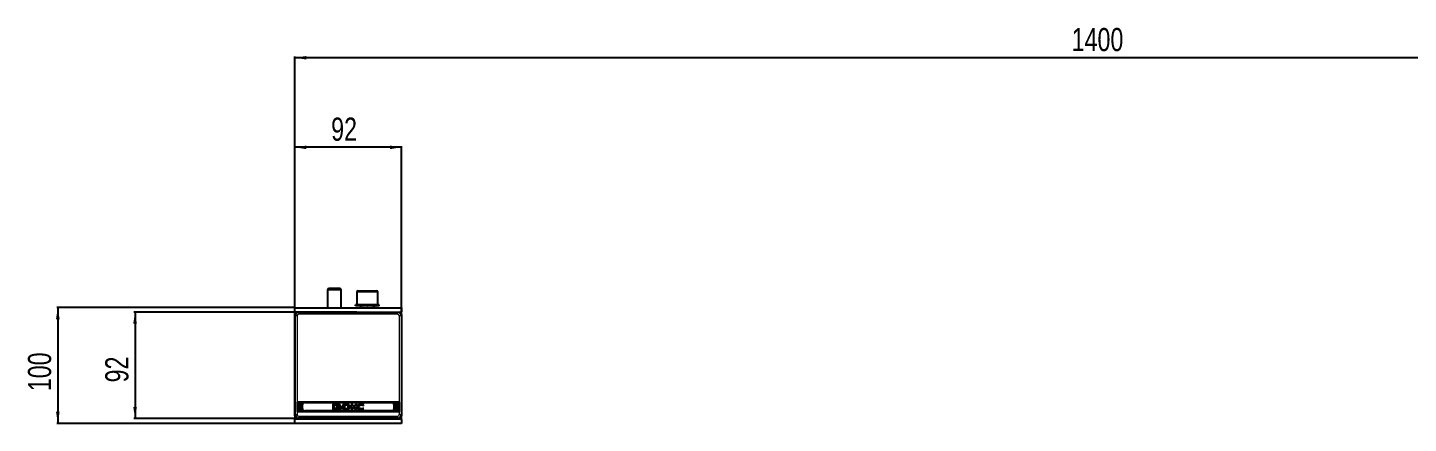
# Model space of a CAD drawing. Header units: millimetres. Extents: x -99 to 5261, y -1371 to 657.
# Drawn here: x -95 to 1097, y 166 to 508 of the extents above; entities that cross this region are included whole.
import ezdxf

# ---------------------------------------------------------------- set-up
doc = ezdxf.new("R2010")
doc.units = ezdxf.units.MM
doc.layers.add('FORMAT', color=7, linetype='Continuous')
doc.styles.add('SLDTEXTSTYLE0', font='TXT', dxfattribs={"width": 0.75})
doc.dimstyles.new('SLDDIMSTYLE0', dxfattribs={"dimtxt": 20, "dimasz": 10, "dimexe": 0, "dimexo": 0.0625, "dimgap": 5, "dimtad": 2, "dimdec": 1, "dimrnd": 1e-09, "dimzin": 12, "dimdsep": 46, "dimtxsty": 'SLDTEXTSTYLE0', "dimsah": 1, "dimcen": 0.09, "dimadec": 0, "dimazin": 3, "dimtfac": 1, "dimtofl": 0, "dimtmove": 0, "dimatfit": 3, "dimfxl": 0, "dimfrac": 2, "dimtolj": 1, "dimtzin": 12, "dimarcsym": 0})

# ---------------------------------------------------------------- blocks, each defined once
blk = doc.blocks.new('_D')
at = {"layer": 'FORMAT'}
for p, q in [((135.6, 260.4), (135.6, 406)), ((227.6, 260.4), (227.6, 406)), ((227.6, 405), (135.6, 405))]:
    blk.add_line(p, q, dxfattribs=at)
for points in [[(135.6, 405), (145.6, 403.4), (145.6, 406.5)], [(227.6, 405), (217.6, 406.5), (217.6, 403.4)]]:
    blk.add_solid(points, dxfattribs=at)
at = {"layer": 'FORMAT', "insert": (166.9, 430.7), "char_height": 20, "attachment_point": 1, "style": 'SLDTEXTSTYLE0'}
blk.add_mtext('92', dxfattribs=at)
blk = doc.blocks.new('_D_1')
at = {"layer": 'FORMAT'}
for p, q in [((135.6, 266.5), (-70, 266.5)), ((-69, 266.5), (-69, 166.5)), ((135.6, 166.5), (-70, 166.5))]:
    blk.add_line(p, q, dxfattribs=at)
for points in [[(-69, 266.5), (-70.6, 256.5), (-67.5, 256.5)], [(-69, 166.5), (-67.5, 176.5), (-70.6, 176.5)]]:
    blk.add_solid(points, dxfattribs=at)
at = {"layer": 'FORMAT', "insert": (-94.8, 194.3), "char_height": 20, "attachment_point": 1, "rotation": 90, "style": 'SLDTEXTSTYLE0'}
blk.add_mtext('100', dxfattribs=at)
blk = doc.blocks.new('_D_2')
at = {"layer": 'FORMAT'}
for p, q in [((189.1, 262.7), (-3.4, 262.7)), ((-2.4, 262.7), (-2.4, 170.7)), ((189.1, 170.7), (-3.4, 170.7))]:
    blk.add_line(p, q, dxfattribs=at)
for points in [[(-2.4, 262.7), (-3.9, 252.7), (-0.8, 252.7)], [(-2.4, 170.7), (-0.8, 180.7), (-3.9, 180.7)]]:
    blk.add_solid(points, dxfattribs=at)
at = {"layer": 'FORMAT', "insert": (-28.1, 201.9), "char_height": 20, "attachment_point": 1, "rotation": 90, "style": 'SLDTEXTSTYLE0'}
blk.add_mtext('92', dxfattribs=at)
blk = doc.blocks.new('_D_3')
at = {"layer": 'FORMAT'}
for p, q in [((135.6, 260.4), (135.6, 483.4)), ((1535.6, 482.4), (135.6, 482.4)), ((1535.6, 260.4), (1535.6, 483.4))]:
    blk.add_line(p, q, dxfattribs=at)
for points in [[(135.6, 482.4), (145.6, 480.8), (145.6, 483.9)], [(1535.6, 482.4), (1525.6, 483.9), (1525.6, 480.8)]]:
    blk.add_solid(points, dxfattribs=at)
at = {"layer": 'FORMAT', "insert": (806.1, 508.1), "char_height": 20, "attachment_point": 1, "style": 'SLDTEXTSTYLE0'}
blk.add_mtext('1400', dxfattribs=at)

msp = doc.modelspace()

# ---------------------------------------------------------------- linework, layer by layer
at = {"color": 7, "linetype": 'Continuous', "lineweight": 25}
for p, q in [((164.72, 282.95), (163.65, 281.88)), ((163.65, 281.88), (163.65, 266.45)), ((175.65, 281.88), (163.65, 281.88)), ((174.57, 282.95), (164.72, 282.95)), ((175.65, 281.88), (174.57, 282.95)), ((175.65, 266.45), (175.65, 281.88)), ((189.15, 279.95), (189.15, 268.95)), ((190.15, 280.95), (198.57, 280.95)), ((198.57, 280.95), (206.15, 280.95)), ((207.15, 268.95), (207.15, 279.95)), ((135.65, 266.45), (227.65, 266.45)), ((135.65, 262.95), (135.65, 266.45)), ((135.65, 262.95), (135.65, 260.43)), ((137.92, 262.7), (138.55, 262.7)), ((138.55, 262.7), (174.15, 262.7)), ((174.15, 262.7), (174.15, 262.57)), ((174.65, 262.44), (188.65, 262.44)), ((187.9, 268.95), (187.9, 267.95)), ((187.9, 268.95), (187.9, 268.7)), ((188.7, 268.95), (187.9, 268.95)), ((187.9, 268.95), (187.9, 268.95)), ((187.9, 267.95), (187.9, 268.2)), ((188.7, 267.95), (187.9, 267.95)), ((187.9, 267.95), (187.9, 267.95)), ((188.7, 268.95), (188.8, 268.95)), ((188.7, 267.95), (188.8, 267.95)), ((188.8, 268.95), (188.8, 268.7)), ((190.94, 268.95), (188.8, 268.95)), ((188.8, 267.95), (188.8, 268.2)), ((190.94, 267.95), (188.8, 267.95)), ((189.15, 262.57), (189.15, 262.7)), ((189.15, 262.7), (224.75, 262.7)), ((190.94, 268.95), (191.12, 268.95)), ((190.94, 267.95), (191.12, 267.95)), ((191.12, 268.95), (191.12, 268.7)), ((194.27, 268.95), (191.12, 268.95)), ((191.12, 267.95), (191.12, 268.2)), ((194.27, 267.95), (191.12, 267.95)), ((192.15, 267.95), (192.15, 266.45)), ((194.27, 268.95), (194.51, 268.95)), ((194.27, 267.95), (194.51, 267.95)), ((194.51, 268.95), (194.51, 268.7)), ((198.2, 268.95), (194.51, 268.95)), ((194.51, 267.95), (194.51, 268.2)), ((198.2, 267.95), (194.51, 267.95)), ((198.2, 268.95), (198.29, 268.95)), ((198.2, 267.95), (198.38, 267.95)), ((198.38, 267.95), (198.45, 267.95)), ((198.41, 268.95), (198.45, 268.95)), ((198.45, 268.95), (198.45, 268.7)), ((202.12, 268.95), (198.45, 268.95)), ((198.45, 267.95), (198.45, 268.2)), ((202.12, 267.95), (198.45, 267.95)), ((202.12, 268.95), (202.35, 268.95)), ((202.12, 267.95), (202.35, 267.95)), ((202.35, 268.95), (202.35, 268.7)), ((205.43, 268.95), (202.35, 268.95)), ((202.35, 267.95), (202.35, 268.2)), ((205.43, 267.95), (202.35, 267.95)), ((204.15, 266.45), (204.15, 267.95)), ((205.43, 268.95), (205.61, 268.95)), ((205.43, 267.95), (205.61, 267.95)), ((205.61, 268.95), (205.61, 268.7)), ((207.64, 268.95), (205.61, 268.95)), ((205.61, 267.95), (205.61, 268.2)), ((207.64, 267.95), (205.61, 267.95)), ((207.64, 268.95), (207.73, 268.95)), ((207.64, 267.95), (207.73, 267.95)), ((207.73, 268.95), (207.73, 268.7)), ((208.4, 268.95), (207.73, 268.95)), ((207.73, 267.95), (207.73, 268.2)), ((208.4, 267.95), (207.73, 267.95)), ((208.4, 267.95), (208.4, 268.95)), ((224.75, 262.7), (225.37, 262.7)), ((227.65, 266.45), (227.65, 262.95)), ((227.65, 260.43), (227.65, 262.95)), ((135.65, 259.81), (135.65, 260.43)), ((135.65, 173.6), (135.65, 259.81)), ((227.65, 260.43), (227.65, 259.81)), ((227.65, 259.81), (227.65, 173.6)), ((225.75, 184.91), (137.55, 184.91)), ((137.55, 184.91), (137.55, 176.7)), ((138.05, 177.4), (138.05, 184.21)), ((138.25, 184.41), (139.35, 184.41)), ((139.55, 184.21), (139.55, 177.4)), ((140.05, 177.4), (140.05, 184.21)), ((140.25, 184.41), (141.35, 184.41)), ((141.55, 184.21), (141.55, 177.4)), ((142.05, 179.2), (142.05, 182.41)), ((144.05, 184.41), (219.25, 184.41)), ((168.22, 182.47), (168.22, 179.14)), ((173.9, 182.91), (168.65, 182.91)), ((169.63, 179.04), (169.63, 182.57)), ((169.63, 182.57), (173.81, 182.57)), ((172.09, 179.03), (169.63, 179.04)), ((171.37, 180.89), (171.37, 180.44)), ((171.37, 180.18), (171.37, 179.71)), ((173.81, 182.57), (173.81, 182.19)), ((173.81, 182.19), (174.33, 182.19)), ((174.33, 182.19), (174.33, 182.47)), ((175.82, 180.34), (175.82, 180.79)), ((175.82, 179.61), (175.82, 180.07)), ((179.79, 182.92), (176.97, 182.91)), ((176.97, 182.91), (176.97, 178.7)), ((179.59, 182.34), (178.55, 182.32)), ((178.55, 182.32), (178.55, 179.22)), ((178.55, 179.22), (179.5, 179.24)), ((184.07, 182.91), (184.07, 178.7)), ((185.56, 182.91), (184.07, 182.91)), ((185.56, 180.93), (185.56, 182.91)), ((188.23, 182.91), (185.56, 180.93)), ((185.58, 180.47), (187.59, 178.7)), ((185.58, 178.7), (185.58, 180.47)), ((186.82, 181.04), (189.36, 182.91)), ((189.42, 178.7), (186.82, 181.04)), ((189.36, 182.91), (188.23, 182.91)), ((194.63, 181.88), (194.82, 181.88)), ((194.81, 178.94), (195, 179.48)), ((194.82, 181.88), (195.07, 182.61)), ((195, 179.48), (194.84, 179.48)), ((221.25, 179.2), (221.25, 182.41)), ((221.75, 184.21), (221.75, 177.4)), ((221.95, 184.41), (223.05, 184.41)), ((223.25, 177.4), (223.25, 184.21)), ((223.75, 184.21), (223.75, 177.4)), ((223.95, 184.41), (225.05, 184.41)), ((225.25, 177.4), (225.25, 184.21)), ((225.75, 176.7), (225.75, 184.91)), ((135.65, 172.98), (135.65, 173.6)), ((135.65, 172.98), (135.65, 169.95)), ((135.65, 166.45), (135.65, 169.95)), ((137.55, 176.7), (225.75, 176.7)), ((138.55, 170.7), (137.92, 170.7)), ((139.35, 177.2), (138.25, 177.2)), ((174.15, 170.7), (138.55, 170.7)), ((141.35, 177.2), (140.25, 177.2)), ((219.25, 177.2), (144.05, 177.2)), ((168.65, 178.7), (173.9, 178.7)), ((174.15, 170.7), (174.15, 170.84)), ((174.65, 170.97), (188.65, 170.97)), ((176.97, 178.7), (179.65, 178.72)), ((179.65, 178.72), (179.66, 178.72)), ((179.66, 178.72), (179.68, 178.72)), ((184.07, 178.7), (185.58, 178.7)), ((187.59, 178.7), (189.42, 178.7)), ((189.15, 170.84), (189.15, 170.7)), ((224.75, 170.7), (189.15, 170.7)), ((223.05, 177.2), (221.95, 177.2)), ((225.05, 177.2), (223.95, 177.2)), ((225.37, 170.7), (224.75, 170.7)), ((227.65, 173.6), (227.65, 172.98)), ((227.65, 169.95), (227.65, 172.98)), ((227.65, 169.95), (227.65, 166.45)), ((227.65, 166.45), (135.65, 166.45))]:
    msp.add_line(p, q, dxfattribs=at)
at = {"color": 8, "linetype": 'Continuous', "lineweight": 18}
for p, q in [((198.62, 279.95), (189.15, 279.95)), ((207.15, 279.95), (198.62, 279.95)), ((135.65, 262.95), (227.65, 262.95)), ((138.55, 262.7), (139, 262.25)), ((139, 262.25), (139, 260.8)), ((139, 262.25), (224.3, 262.25)), ((224.3, 262.25), (224.75, 262.7)), ((224.3, 260.8), (224.3, 262.25)), ((136.1, 259.35), (135.65, 259.81)), ((137.55, 259.35), (136.1, 259.35)), ((136.1, 174.06), (136.1, 259.35)), ((137.55, 259.35), (137.55, 184.91)), ((224.3, 260.8), (139, 260.8)), ((225.75, 184.91), (225.75, 259.35)), ((227.2, 259.35), (225.75, 259.35)), ((227.65, 259.81), (227.2, 259.35)), ((227.2, 259.35), (227.2, 174.06)), ((138.05, 184.21), (138.15, 184.21)), ((138.05, 177.4), (138.05, 184.21)), ((138.05, 184.21), (138.05, 184.21)), ((138.15, 184.21), (138.15, 177.4)), ((138.25, 184.31), (138.25, 184.41)), ((138.25, 184.41), (139.35, 184.41)), ((138.25, 184.41), (138.25, 184.41)), ((139.35, 184.31), (138.25, 184.31)), ((139.35, 184.31), (139.35, 184.41)), ((139.35, 184.41), (139.35, 184.41)), ((139.45, 177.4), (139.45, 184.21)), ((139.45, 184.21), (139.55, 184.21)), ((139.55, 184.21), (139.55, 177.4)), ((139.55, 184.21), (139.55, 184.21)), ((140.05, 184.21), (140.15, 184.21)), ((140.05, 177.4), (140.05, 184.21)), ((140.05, 184.21), (140.05, 184.21)), ((140.15, 184.21), (140.15, 177.4)), ((140.25, 184.31), (140.25, 184.41)), ((140.25, 184.41), (141.35, 184.41)), ((140.25, 184.41), (140.25, 184.41)), ((141.35, 184.31), (140.25, 184.31)), ((141.35, 184.31), (141.35, 184.41)), ((141.35, 184.41), (141.35, 184.41)), ((141.45, 177.4), (141.45, 184.21)), ((141.45, 184.21), (141.55, 184.21)), ((141.55, 184.21), (141.55, 177.4)), ((141.55, 184.21), (141.55, 184.21)), ((142.05, 179.2), (142.05, 182.41)), ((142.15, 182.41), (142.05, 182.41)), ((142.05, 182.41), (142.05, 182.41)), ((142.15, 179.2), (142.05, 179.2)), ((142.05, 179.2), (142.05, 179.2)), ((142.15, 182.41), (142.15, 179.2)), ((144.05, 184.41), (219.25, 184.41)), ((144.05, 184.31), (144.05, 184.41)), ((144.05, 184.41), (144.05, 184.41)), ((219.25, 184.31), (144.05, 184.31)), ((219.25, 184.41), (219.25, 184.31)), ((219.25, 184.41), (219.25, 184.41)), ((221.14, 179.2), (221.14, 182.41)), ((221.24, 182.41), (221.14, 182.41)), ((221.24, 179.2), (221.14, 179.2)), ((221.24, 182.41), (221.24, 179.2)), ((221.25, 182.41), (221.24, 182.41)), ((221.24, 179.2), (221.25, 179.2)), ((221.75, 177.4), (221.75, 184.21)), ((221.75, 184.21), (221.85, 184.21)), ((221.75, 184.21), (221.75, 184.21)), ((221.85, 184.21), (221.85, 177.4)), ((221.95, 184.41), (221.95, 184.31)), ((221.95, 184.41), (223.05, 184.41)), ((221.95, 184.41), (221.95, 184.41)), ((223.05, 184.31), (221.95, 184.31)), ((223.05, 184.41), (223.05, 184.31)), ((223.05, 184.41), (223.05, 184.41)), ((223.14, 177.4), (223.14, 184.21)), ((223.14, 184.21), (223.24, 184.21)), ((223.24, 184.21), (223.24, 177.4)), ((223.25, 184.21), (223.24, 184.21)), ((223.75, 177.4), (223.75, 184.21)), ((223.85, 184.21), (223.75, 184.21)), ((223.75, 184.21), (223.75, 184.21)), ((223.85, 184.21), (223.85, 177.4)), ((223.95, 184.31), (223.95, 184.41)), ((223.95, 184.41), (225.05, 184.41)), ((223.95, 184.41), (223.95, 184.41)), ((225.05, 184.31), (223.95, 184.31)), ((225.05, 184.31), (225.05, 184.41)), ((225.05, 184.41), (225.05, 184.41)), ((225.14, 177.4), (225.14, 184.21)), ((225.24, 184.21), (225.14, 184.21)), ((225.24, 184.21), (225.24, 177.4)), ((225.25, 184.21), (225.24, 184.21)), ((135.65, 173.6), (136.1, 174.06)), ((227.65, 169.95), (135.65, 169.95)), ((136.1, 174.06), (137.55, 174.06)), ((137.55, 176.7), (137.55, 174.06)), ((138.05, 177.4), (138.15, 177.4)), ((138.05, 177.4), (138.05, 177.4)), ((138.25, 177.3), (139.35, 177.3)), ((138.25, 177.2), (138.25, 177.3)), ((139.35, 177.2), (138.25, 177.2)), ((138.25, 177.2), (138.25, 177.2)), ((139, 171.16), (138.55, 170.7)), ((139, 172.61), (224.3, 172.61)), ((139, 172.61), (139, 171.16)), ((224.3, 171.16), (139, 171.16)), ((139.35, 177.2), (139.35, 177.3)), ((139.35, 177.2), (139.35, 177.2)), ((139.45, 177.4), (139.55, 177.4)), ((139.55, 177.4), (139.55, 177.4)), ((140.05, 177.4), (140.15, 177.4)), ((140.05, 177.4), (140.05, 177.4)), ((140.25, 177.3), (141.35, 177.3)), ((140.25, 177.2), (140.25, 177.3)), ((141.35, 177.2), (140.25, 177.2)), ((140.25, 177.2), (140.25, 177.2)), ((141.35, 177.2), (141.35, 177.3)), ((141.35, 177.2), (141.35, 177.2)), ((141.45, 177.4), (141.55, 177.4)), ((141.55, 177.4), (141.55, 177.4)), ((144.05, 177.3), (219.25, 177.3)), ((144.05, 177.3), (144.05, 177.2)), ((219.25, 177.2), (144.05, 177.2)), ((144.05, 177.2), (144.05, 177.2)), ((219.25, 177.2), (219.25, 177.3)), ((219.25, 177.2), (219.25, 177.2)), ((221.75, 177.4), (221.85, 177.4)), ((221.75, 177.4), (221.75, 177.4)), ((221.95, 177.3), (223.05, 177.3)), ((221.95, 177.3), (221.95, 177.2)), ((223.05, 177.2), (221.95, 177.2)), ((221.95, 177.2), (221.95, 177.2)), ((223.05, 177.3), (223.05, 177.2)), ((223.05, 177.2), (223.05, 177.2)), ((223.14, 177.4), (223.24, 177.4)), ((223.24, 177.4), (223.25, 177.4)), ((223.85, 177.4), (223.75, 177.4)), ((223.75, 177.4), (223.75, 177.4)), ((223.95, 177.2), (223.95, 177.3)), ((223.95, 177.3), (225.05, 177.3)), ((225.05, 177.2), (223.95, 177.2)), ((223.95, 177.2), (223.95, 177.2)), ((224.3, 171.16), (224.3, 172.61)), ((224.75, 170.7), (224.3, 171.16)), ((225.05, 177.2), (225.05, 177.3)), ((225.05, 177.2), (225.05, 177.2)), ((225.24, 177.4), (225.14, 177.4)), ((225.24, 177.4), (225.25, 177.4)), ((225.75, 174.06), (225.75, 176.7)), ((225.75, 174.06), (227.2, 174.06)), ((227.2, 174.06), (227.65, 173.6))]:
    msp.add_line(p, q, dxfattribs=at)
at = {"color": 7, "linetype": 'Continuous', "lineweight": 25}
for centre, radius, start, end in [((190.15, 279.95), 1, 90, 180), ((206.15, 279.95), 1, 0, 90), ((138.25, 184.21), 0.2, 90, 180), ((139.35, 184.21), 0.2, 360, 90), ((140.25, 184.21), 0.2, 90, 180), ((141.35, 184.21), 0.2, 360, 90), ((144.05, 182.41), 2, 90, 180), ((144.05, 179.2), 2, 180, 270), ((219.25, 182.41), 2, 0, 90), ((219.25, 179.2), 2, 270, 0), ((221.95, 184.21), 0.2, 90, 180), ((223.05, 184.21), 0.2, 360, 90), ((223.95, 184.21), 0.2, 90, 180), ((225.05, 184.21), 0.2, 0, 90), ((138.25, 177.4), 0.2, 180, 270), ((139.35, 177.4), 0.2, 270, 360), ((140.25, 177.4), 0.2, 180, 270), ((141.35, 177.4), 0.2, 270, 360), ((221.95, 177.4), 0.2, 180, 270), ((223.05, 177.4), 0.2, 270, 0), ((223.95, 177.4), 0.2, 180, 270), ((225.05, 177.4), 0.2, 270, 0)]:
    msp.add_arc(centre, radius, start, end, dxfattribs=at)
at = {"color": 8, "linetype": 'Continuous', "lineweight": 18}
for centre, radius, start, end in [((138.25, 184.21), 0.198, 90, 180), ((138.25, 184.21), 0.0982, 90, 180), ((139.35, 184.21), 0.198, 360, 90), ((139.35, 184.21), 0.0982, 360, 90), ((140.25, 184.21), 0.198, 90, 180), ((140.25, 184.21), 0.0982, 90, 180), ((141.35, 184.21), 0.198, 360, 90), ((141.35, 184.21), 0.0982, 360, 90), ((144.05, 182.41), 2, 90, 180), ((144.05, 179.2), 2, 180, 270), ((144.05, 182.41), 1.9, 90, 180), ((144.05, 179.2), 1.9, 180, 270), ((219.25, 182.41), 2, 0, 90), ((219.25, 182.41), 1.9, 0, 90), ((219.25, 179.2), 1.9, 270, 0), ((219.25, 179.2), 2, 270, 0), ((221.95, 184.21), 0.198, 90, 180), ((221.95, 184.21), 0.0982, 90, 180), ((223.05, 184.21), 0.198, 360, 90), ((223.05, 184.21), 0.0982, 0, 90), ((223.95, 184.21), 0.198, 90, 180), ((223.95, 184.21), 0.0982, 90, 180), ((225.05, 184.21), 0.198, 0, 90), ((225.05, 184.21), 0.0982, 0, 90), ((138.25, 177.4), 0.198, 180, 270), ((138.25, 177.4), 0.0982, 180, 270), ((139.35, 177.4), 0.0982, 270, 360), ((139.35, 177.4), 0.198, 270, 360), ((140.25, 177.4), 0.198, 180, 270), ((140.25, 177.4), 0.0982, 180, 270), ((141.35, 177.4), 0.0982, 270, 360), ((141.35, 177.4), 0.198, 270, 360), ((221.95, 177.4), 0.198, 180, 270), ((221.95, 177.4), 0.0982, 180, 270), ((223.05, 177.4), 0.0982, 270, 0), ((223.05, 177.4), 0.198, 270, 0), ((223.95, 177.4), 0.198, 180, 270), ((223.95, 177.4), 0.0982, 180, 270), ((225.05, 177.4), 0.0982, 270, 0), ((225.05, 177.4), 0.198, 270, 0)]:
    msp.add_arc(centre, radius, start, end, dxfattribs=at)
at = {"color": 7, "linetype": 'Continuous', "lineweight": 25}
for centre, major_axis, ratio, start_param, end_param in [((138.7, 259.65), (2.27, -2.27), 0.9351131, 2.5757479, 3.7074374), ((174.65, 262.57), (0.5, 0), 0.2679492, 3.1415927, 4.712389), ((188.65, 262.57), (0.5, 0), 0.2679492, 4.712389, 6.2831853), ((224.6, 259.65), (-2.27, -2.27), 0.9351131, 2.5757479, 3.7074374), ((138.7, 173.76), (2.27, 2.27), 0.9351131, 2.5757479, 3.7074374), ((174.65, 170.84), (0.5, 0), 0.2679492, 1.5707963, 3.1415927), ((188.65, 170.84), (0.5, 0), 0.2679492, 0, 1.5707963), ((224.6, 173.76), (-2.27, 2.27), 0.9351131, 2.5757479, 3.7074374)]:
    msp.add_ellipse(centre, major_axis=major_axis, ratio=ratio, start_param=start_param, end_param=end_param, dxfattribs=at)
at = {"color": 8, "linetype": 'Continuous', "lineweight": 18}
for centre, major_axis, ratio, start_param, end_param in [((139.1, 259.25), (-2.13, 2.13), 0.9977538, 5.5313059, 7.0350647), ((224.19, 259.25), (2.13, 2.13), 0.9977538, 5.5313059, 7.0350647), ((139.1, 259.25), (1.13, -1.13), 0.9351131, 2.3897132, 3.8934721), ((224.19, 259.25), (-1.13, -1.13), 0.9351131, 2.3897132, 3.8934721), ((139.1, 174.16), (2.13, 2.13), 0.9977538, 2.3897132, 3.8934721), ((139.1, 174.16), (1.13, 1.13), 0.9351131, 2.3897132, 3.8934721), ((224.19, 174.16), (-1.13, 1.13), 0.9351131, 2.3897132, 3.8934721), ((224.19, 174.16), (-2.13, 2.13), 0.9977538, 2.3897132, 3.8934721)]:
    msp.add_ellipse(centre, major_axis=major_axis, ratio=ratio, start_param=start_param, end_param=end_param, dxfattribs=at)
at = {"color": 7, "linetype": 'Continuous', "lineweight": 25}
for points, knots in [([(187.9, 268.7), (187.9, 268.75), (187.9, 268.81), (187.9, 268.89), (187.9, 268.93), (187.9, 268.95)], [0, 0, 0, 0, 0.4999808, 0.7499881, 1, 1, 1, 1]), ([(187.9, 267.95), (187.9, 267.98), (187.9, 268.02), (187.9, 268.1), (187.9, 268.16), (187.9, 268.2)], [0, 0, 0, 0, 0.25014008, 0.50028016, 1, 1, 1, 1]), ([(188.8, 268.7), (188.78, 268.75), (188.75, 268.81), (188.72, 268.89), (188.71, 268.93), (188.7, 268.95)], [0, 0, 0, 0, 0.4999808, 0.7499881, 1, 1, 1, 1]), ([(188.7, 267.95), (188.71, 267.98), (188.72, 268.02), (188.75, 268.1), (188.78, 268.16), (188.8, 268.2)], [0, 0, 0, 0, 0.2501401, 0.5002802, 1, 1, 1, 1]), ([(191.12, 268.7), (191.09, 268.75), (191.04, 268.81), (190.98, 268.89), (190.95, 268.93), (190.94, 268.95)], [0, 0, 0, 0, 0.4999808, 0.7499881, 1, 1, 1, 1]), ([(190.94, 267.95), (190.95, 267.98), (190.98, 268.02), (191.04, 268.1), (191.09, 268.16), (191.12, 268.2)], [0, 0, 0, 0, 0.2501401, 0.5002802, 1, 1, 1, 1]), ([(194.51, 268.7), (194.47, 268.75), (194.41, 268.81), (194.33, 268.89), (194.29, 268.93), (194.27, 268.95)], [0, 0, 0, 0, 0.4999808, 0.7499881, 1, 1, 1, 1]), ([(194.27, 267.95), (194.29, 267.98), (194.33, 268.02), (194.41, 268.1), (194.47, 268.16), (194.51, 268.2)], [0, 0, 0, 0, 0.25014008, 0.50028016, 1, 1, 1, 1]), ([(198.45, 268.7), (198.41, 268.75), (198.35, 268.81), (198.26, 268.89), (198.22, 268.93), (198.2, 268.95)], [0, 0, 0, 0, 0.49998083, 0.7499881, 1, 1, 1, 1]), ([(198.2, 267.95), (198.22, 267.98), (198.26, 268.02), (198.35, 268.1), (198.41, 268.16), (198.45, 268.2)], [0, 0, 0, 0, 0.2501401, 0.5002802, 1, 1, 1, 1]), ([(198.45, 268.7), (198.44, 268.78), (198.41, 268.91), (198.39, 268.94), (198.38, 268.95)], [0, 0, 0, 0, 0.5617942, 1, 1, 1, 1]), ([(198.45, 268.2), (198.44, 268.13), (198.41, 268), (198.39, 267.97), (198.38, 267.95)], [0, 0, 0, 0, 0.5617942, 1, 1, 1, 1]), ([(202.35, 268.7), (202.31, 268.75), (202.25, 268.81), (202.18, 268.89), (202.14, 268.93), (202.12, 268.95)], [0, 0, 0, 0, 0.49998083, 0.7499881, 1, 1, 1, 1]), ([(202.12, 267.95), (202.14, 267.98), (202.18, 268.02), (202.25, 268.1), (202.31, 268.16), (202.35, 268.2)], [0, 0, 0, 0, 0.2501401, 0.5002802, 1, 1, 1, 1]), ([(205.61, 268.7), (205.58, 268.75), (205.53, 268.81), (205.48, 268.89), (205.45, 268.93), (205.43, 268.95)], [0, 0, 0, 0, 0.49998083, 0.7499881, 1, 1, 1, 1]), ([(205.43, 267.95), (205.45, 267.98), (205.48, 268.02), (205.53, 268.1), (205.58, 268.16), (205.61, 268.2)], [0, 0, 0, 0, 0.25014008, 0.50028016, 1, 1, 1, 1]), ([(207.73, 268.7), (207.71, 268.75), (207.69, 268.81), (207.66, 268.89), (207.64, 268.93), (207.64, 268.95)], [0, 0, 0, 0, 0.4999808, 0.7499881, 1, 1, 1, 1]), ([(207.64, 267.95), (207.64, 267.98), (207.66, 268.02), (207.69, 268.1), (207.71, 268.16), (207.73, 268.2)], [0, 0, 0, 0, 0.25014008, 0.50028016, 1, 1, 1, 1]), ([(168.65, 182.91), (168.59, 182.9), (168.46, 182.88), (168.32, 182.76), (168.24, 182.62), (168.23, 182.52), (168.22, 182.47)], [0, 0, 0, 0, 0.2813032, 0.555629, 0.7738783, 1, 1, 1, 1]), ([(168.22, 179.14), (168.23, 179.08), (168.24, 178.95), (168.36, 178.81), (168.5, 178.72), (168.6, 178.71), (168.65, 178.7)], [0, 0, 0, 0, 0.285197, 0.5604282, 0.7770436, 1, 1, 1, 1]), ([(173.62, 179.89), (173.32, 179.91), (172.77, 179.94), (172.09, 180.18), (171.6, 180.49), (171.44, 180.76), (171.37, 180.89)], [0, 0, 0, 0, 0.3416414, 0.638783, 0.8349726, 1, 1, 1, 1]), ([(171.37, 180.44), (171.43, 180.33), (171.55, 180.1), (171.89, 179.85), (172.56, 179.52), (173.17, 179.48), (173.62, 179.44)], [0, 0, 0, 0, 0.1387199, 0.2989569, 0.4835699, 1, 1, 1, 1]), ([(173.62, 179.18), (173.32, 179.19), (172.77, 179.22), (172.09, 179.47), (171.6, 179.78), (171.44, 180.05), (171.37, 180.18)], [0, 0, 0, 0, 0.34170965, 0.63887566, 0.83503812, 1, 1, 1, 1]), ([(171.37, 179.71), (171.41, 179.63), (171.48, 179.48), (171.73, 179.23), (171.95, 179.11), (172.09, 179.03)], [0, 0, 0, 0, 0.2449316, 0.514807, 1, 1, 1, 1]), ([(173.62, 181.95), (173.37, 181.94), (172.9, 181.91), (172.32, 181.68), (171.9, 181.39), (171.75, 181.14), (171.68, 181.02)], [0, 0, 0, 0, 0.32886, 0.6213684, 0.8224445, 1, 1, 1, 1]), ([(171.68, 181.02), (171.7, 180.99), (171.72, 180.93), (171.76, 180.87), (171.77, 180.85)], [0, 0, 0, 0, 0.5566473, 1, 1, 1, 1]), ([(171.77, 180.85), (171.88, 180.97), (172.12, 181.23), (172.75, 181.53), (173.28, 181.58), (173.62, 181.61)], [0, 0, 0, 0, 0.235625, 0.5074333, 1, 1, 1, 1]), ([(173.62, 181.41), (173.22, 181.37), (172.69, 181.32), (172.12, 181.01), (171.94, 180.83), (171.85, 180.75)], [0, 0, 0, 0, 0.6070991, 0.8137809, 1, 1, 1, 1]), ([(171.85, 180.75), (171.88, 180.71), (171.94, 180.65), (172, 180.6), (172.03, 180.58)], [0, 0, 0, 0, 0.5488781, 1, 1, 1, 1]), ([(172.03, 180.58), (172.29, 180.73), (172.78, 181.02), (173.35, 181.05), (173.62, 181.07)], [0, 0, 0, 0, 0.5210892, 1, 1, 1, 1]), ([(173.62, 180.85), (173.32, 180.83), (172.82, 180.8), (172.38, 180.57), (172.2, 180.48)], [0, 0, 0, 0, 0.5915708, 1, 1, 1, 1]), ([(172.2, 180.48), (172.26, 180.45), (172.38, 180.39), (172.51, 180.34), (172.57, 180.32)], [0, 0, 0, 0, 0.5418477, 1, 1, 1, 1]), ([(172.57, 180.32), (172.75, 180.38), (173.1, 180.49), (173.45, 180.5), (173.62, 180.51)], [0, 0, 0, 0, 0.5403287, 1, 1, 1, 1]), ([(175.57, 180.99), (175.52, 181.09), (175.41, 181.3), (175.11, 181.55), (174.54, 181.87), (174.01, 181.92), (173.62, 181.95)], [0, 0, 0, 0, 0.1490794, 0.3143634, 0.4987733, 1, 1, 1, 1]), ([(173.62, 181.61), (173.84, 181.6), (174.27, 181.57), (174.81, 181.38), (175.22, 181.14), (175.39, 180.93), (175.47, 180.83)], [0, 0, 0, 0, 0.3229784, 0.6144228, 0.8183367, 1, 1, 1, 1]), ([(175.39, 180.74), (175.28, 180.85), (175.04, 181.08), (174.43, 181.34), (173.94, 181.38), (173.62, 181.41)], [0, 0, 0, 0, 0.2395414, 0.512395, 1, 1, 1, 1]), ([(173.62, 181.07), (173.96, 181.05), (174.53, 181.01), (175.01, 180.7), (175.2, 180.58)], [0, 0, 0, 0, 0.5984258, 1, 1, 1, 1]), ([(175.04, 180.48), (174.8, 180.6), (174.35, 180.82), (173.85, 180.84), (173.62, 180.85)], [0, 0, 0, 0, 0.5283954, 1, 1, 1, 1]), ([(175.82, 180.79), (175.76, 180.69), (175.61, 180.48), (175.27, 180.26), (174.62, 179.97), (174.04, 179.92), (173.62, 179.89)], [0, 0, 0, 0, 0.141525, 0.3043294, 0.4895621, 1, 1, 1, 1]), ([(173.62, 180.51), (173.83, 180.5), (174.18, 180.48), (174.52, 180.37), (174.66, 180.33)], [0, 0, 0, 0, 0.5794021, 1, 1, 1, 1]), ([(173.62, 179.44), (173.9, 179.46), (174.42, 179.48), (175.07, 179.7), (175.56, 179.98), (175.74, 180.22), (175.82, 180.34)], [0, 0, 0, 0, 0.3364402, 0.6325754, 0.831337, 1, 1, 1, 1]), ([(175.82, 180.07), (175.76, 179.98), (175.61, 179.77), (175.27, 179.54), (174.62, 179.25), (174.04, 179.21), (173.62, 179.18)], [0, 0, 0, 0, 0.1415707, 0.3043873, 0.4896123, 1, 1, 1, 1]), ([(174.33, 182.47), (174.32, 182.53), (174.31, 182.66), (174.19, 182.8), (174.05, 182.89), (173.95, 182.9), (173.9, 182.91)], [0, 0, 0, 0, 0.2852483, 0.5605631, 0.7771515, 1, 1, 1, 1]), ([(173.9, 178.7), (174.11, 178.73), (174.55, 178.77), (175.1, 179.01), (175.56, 179.28), (175.74, 179.51), (175.82, 179.61)], [0, 0, 0, 0, 0.289383, 0.6003015, 0.8229285, 1, 1, 1, 1]), ([(174.66, 180.33), (174.74, 180.35), (174.87, 180.39), (174.99, 180.46), (175.04, 180.48)], [0, 0, 0, 0, 0.5753959, 1, 1, 1, 1]), ([(175.2, 180.58), (175.24, 180.61), (175.31, 180.66), (175.37, 180.71), (175.39, 180.74)], [0, 0, 0, 0, 0.5696992, 1, 1, 1, 1]), ([(175.47, 180.83), (175.49, 180.86), (175.53, 180.91), (175.56, 180.96), (175.57, 180.99)], [0, 0, 0, 0, 0.5646322, 1, 1, 1, 1]), ([(179.5, 179.24), (179.77, 179.25), (180.28, 179.26), (180.9, 179.41), (181.26, 179.69), (181.45, 179.98), (181.57, 180.36), (181.58, 180.65), (181.59, 180.81)], [0, 0, 0, 0, 0.2746758, 0.503042, 0.6073811, 0.7165791, 0.8434118, 1, 1, 1, 1]), ([(180.24, 182.28), (180.11, 182.3), (179.89, 182.33), (179.68, 182.34), (179.59, 182.34)], [0, 0, 0, 0, 0.5866346, 1, 1, 1, 1]), ([(182.16, 182.49), (182, 182.56), (181.64, 182.73), (180.84, 182.89), (180.21, 182.91), (179.79, 182.92)], [0, 0, 0, 0, 0.2167419, 0.4896426, 1, 1, 1, 1]), ([(181.59, 180.81), (181.58, 180.94), (181.58, 181.18), (181.51, 181.51), (181.38, 181.77), (181.15, 182), (180.75, 182.18), (180.42, 182.25), (180.24, 182.28)], [0, 0, 0, 0, 0.1768081, 0.3192306, 0.4393795, 0.5523951, 0.7492045, 1, 1, 1, 1]), ([(180.35, 178.74), (180.55, 178.75), (180.91, 178.76), (181.27, 178.83), (181.43, 178.86)], [0, 0, 0, 0, 0.5518299, 1, 1, 1, 1]), ([(181.43, 178.86), (181.65, 178.92), (182.07, 179.05), (182.6, 179.42), (183, 179.87), (183.24, 180.39), (183.29, 180.96), (183.13, 181.53), (182.75, 182.08), (182.36, 182.34), (182.16, 182.49)], [0, 0, 0, 0, 0.1380907, 0.2654555, 0.3840135, 0.4961027, 0.6057595, 0.7197905, 0.8476619, 1, 1, 1, 1]), ([(192.96, 182.96), (192.47, 182.93), (191.54, 182.88), (190.31, 182.44), (189.55, 181.86), (189.2, 181.3), (189.17, 181), (189.15, 180.86)], [0, 0, 0, 0, 0.3156741, 0.5895198, 0.8131992, 0.9090264, 1, 1, 1, 1]), ([(189.15, 180.86), (189.17, 180.64), (189.21, 180.21), (189.58, 179.6), (190.3, 179.07), (191.46, 178.7), (192.4, 178.67), (192.95, 178.65)], [0, 0, 0, 0, 0.1305321, 0.2660311, 0.4239974, 0.666819, 1, 1, 1, 1]), ([(190.82, 180.76), (190.84, 180.93), (190.88, 181.26), (191.18, 181.71), (191.64, 182.08), (192.26, 182.36), (192.75, 182.39), (193, 182.41)], [0, 0, 0, 0, 0.1654149, 0.3347375, 0.5160143, 0.747902, 1, 1, 1, 1]), ([(193, 179.11), (192.68, 179.14), (192.08, 179.19), (191.36, 179.62), (190.91, 180.16), (190.85, 180.56), (190.82, 180.76)], [0, 0, 0, 0, 0.3174553, 0.6020501, 0.8050401, 1, 1, 1, 1]), ([(192.95, 178.65), (193.31, 178.66), (193.95, 178.69), (194.55, 178.87), (194.81, 178.94)], [0, 0, 0, 0, 0.57765256, 1, 1, 1, 1]), ([(195.07, 182.61), (194.71, 182.72), (194.02, 182.93), (193.3, 182.95), (192.96, 182.96)], [0, 0, 0, 0, 0.5368, 1, 1, 1, 1]), ([(193, 182.41), (193.34, 182.38), (193.93, 182.33), (194.42, 182.02), (194.63, 181.88)], [0, 0, 0, 0, 0.57960824, 1, 1, 1, 1]), ([(194.84, 179.48), (194.51, 179.36), (193.92, 179.14), (193.29, 179.12), (193, 179.11)], [0, 0, 0, 0, 0.5476433, 1, 1, 1, 1]), ([(179.68, 178.72), (179.79, 178.72), (180.01, 178.72), (180.23, 178.73), (180.35, 178.74)], [0, 0, 0, 0, 0.4864209, 1, 1, 1, 1])]:
    msp.add_open_spline(points, degree=3, knots=knots, dxfattribs=at)

# ---------------------------------------------------------------- dimensions: what is measured, and where the dimension line sits
at = {"layer": 'FORMAT'}
for base, p1, p2, angle, picture, middle in [((135.65, 482.37), (1535.65, 260.43), (135.65, 260.43), 0, '_D_3', (835.65, 482.37)), ((135.65, 404.95), (227.65, 260.43), (135.65, 260.43), 0, '_D', (181.65, 404.95)), ((-69.03, 166.45), (135.65, 266.45), (135.65, 166.45), 90, '_D_1', (-69.03, 216.45)), ((-2.36, 170.7), (189.15, 262.7), (189.15, 170.7), 90, '_D_2', (-2.36, 216.7))]:
    dim = msp.add_linear_dim(base=base, p1=p1, p2=p2, angle=angle, dimstyle='SLDDIMSTYLE0', dxfattribs=at)
    dim.commit()
    dim.dimension.update_dxf_attribs({"geometry": picture, "text_midpoint": middle, "dimtype": 160})

doc.saveas('drawing.dxf')
